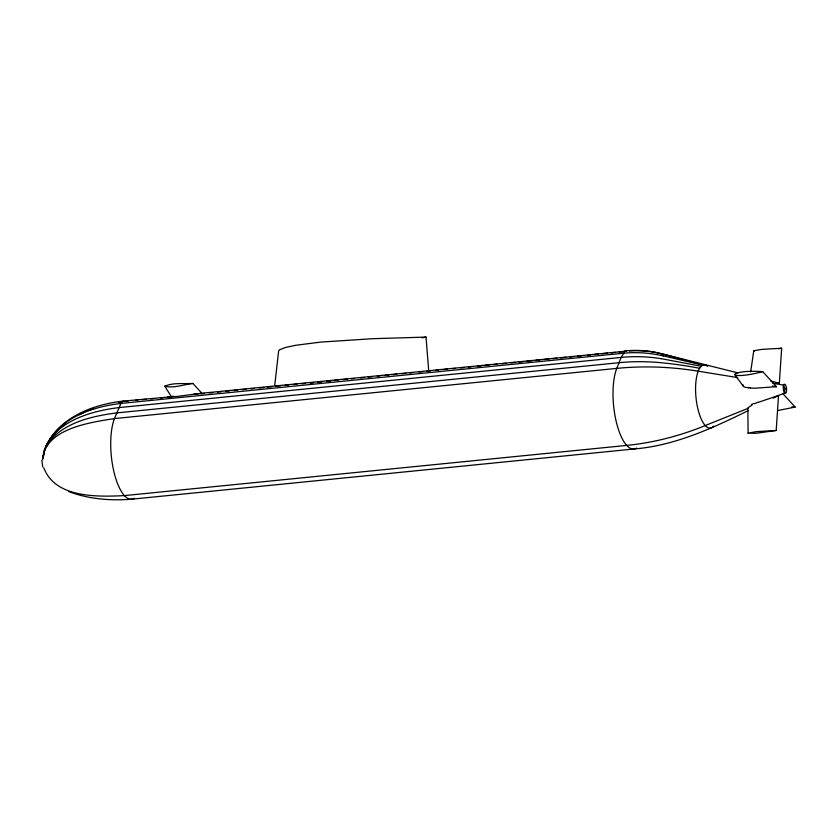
<?xml version="1.0" encoding="UTF-8"?>
<svg xmlns="http://www.w3.org/2000/svg" width="837" height="837" viewBox="0 0 837 837"><rect width="100%" height="100%" fill="white"/><g stroke="black" fill="none" stroke-linecap="round" stroke-linejoin="round"><path stroke-width="1.26" d="M42.854 458.101C47.699 423.428 88.889 411.155 118.844 407.619L621.138 357.42A175.822 164.261 76.5 0 1 661.094 358.665M43.032 458.613L44.382 449.636M776.202 430.469L756.292 431.63L748.079 433.137L755.811 433.325L776.202 430.469L778.525 395.472L784.635 392.961L784.918 388.755L783.61 385.072L772.938 383.336M776.004 382.708L779.341 383.231L781.664 348.234L761.764 349.395L753.76 350.734L750.684 371.858M43.336 457.033L44.643 449.72M274.745 385.397L278.648 350.818L279.579 349.793L285.093 347.585L295.545 345.304L320.822 342.082L372.904 338.692L426.012 337.091L428.649 370.017M748.77 387.855C747.117 387.416 742.157 387.5 743.172 384.968M762.716 371.628C725.501 381.515 725.982 369.159 762.716 371.628L776.516 386.715L754.692 388.222A63.507 61.059 -12.5 0 1 750.935 388.012L750.412 388.033M44.957 448.486C57.01 418.814 91.463 406.834 120.936 403.434L623.23 353.235A140.815 131.712 84.1 0 1 663.239 355.934M45.501 447.847C58.056 417.726 92.583 404.533 122.913 401.122L173.175 396.633A25.665 7.721 -12.6 0 0 177.078 396.435L201.843 393.233L626.442 351.132M46.966 445.849L47.929 443.777M192.887 383.44C183.795 384.539 173.709 388.473 164.784 386.244C173.269 382.363 183.69 384.068 192.887 383.44L201.843 393.233L193.316 394.384M45.46 446.968C60.274 423.177 90.689 416.261 116.667 412.913L618.962 362.714A231.598 210.673 50.2 0 1 659.012 362.536A307.2 214.544 23.5 0 1 699.648 368.28M52.49 436.527L58.182 429.988M625.208 350.923L621.138 357.42L616.764 368.385A44.968 15.903 84.3 0 0 616.524 422.831A44.968 15.903 84.3 0 0 636.654 448.046M61.561 426.755L65.296 423.658M752.044 405.077L747.88 407.849L748.1 433.284M775.041 397.24L778.525 395.472L757.956 402.461M773.2 398.14L774.131 397.69M79.306 414.65L83.438 412.672M748.121 410.685C712.214 428.314 674.999 445.514 634.592 448.935L132.298 499.134C110.902 500.924 88.9 499.218 68.686 491.57M88.691 410.339L92.991 408.644M784.918 388.755L786.487 388.222M783.076 393.871L795.15 407.075L777.908 410.496M422.193 337.824L426.012 337.091M778.452 348.778L781.664 348.234M118.456 402.22L122.212 401.739M310.37 382.896L313.739 382.53L310.119 382.886M125.906 401.3L128.291 401.059M135.437 400.348L137.812 400.107M142.583 399.636L146.151 399.28M150.911 398.799L153.297 398.558M160.442 397.847L162.828 397.606M167.588 397.136L171.156 396.78M200.88 393.808L204.437 393.453M209.187 392.971L212.755 392.616M217.505 392.145L221.062 391.789M225.812 391.318L229.38 390.963M234.119 390.481L237.687 390.126M242.437 389.655L245.994 389.299M250.744 388.818L254.312 388.462M259.062 387.991L263.812 387.521M267.369 387.165L272.119 386.684M275.687 386.328L280.437 385.857M285.187 385.386L288.744 385.03M293.494 384.549L297.051 384.193M301.801 383.723L305.369 383.367M317.464 382.153L321.366 381.766M326.576 381.243L330.479 380.856M334.371 380.469L338.274 380.071M343.484 379.559L347.386 379.161M351.278 378.774L353.884 378.512M360.391 377.864L364.294 377.477M368.186 377.089L372.088 376.692M377.299 376.179L379.893 375.918M385.093 375.394L388.996 375.007M392.898 374.62L396.801 374.223M402.001 373.71L405.903 373.312M409.806 372.925L412.411 372.664M418.908 372.015L422.811 371.628M426.713 371.241L430.616 370.843M435.815 370.331L438.421 370.069M443.62 369.546L447.523 369.159M452.723 368.636L455.328 368.374M460.528 367.861L464.43 367.464M468.333 367.077L470.938 366.815M477.435 366.167L481.338 365.779M485.24 365.392L489.143 364.995M494.343 364.482L496.948 364.221M502.148 363.697L506.05 363.31M511.25 362.787L515.153 362.4M519.055 362.013L522.958 361.615M526.86 361.228L532.06 360.705M535.962 360.318L539.865 359.931M543.768 359.544L548.967 359.021M552.87 358.634L556.772 358.236M560.675 357.849L565.875 357.326M569.777 356.939L573.68 356.552M577.582 356.164L581.485 355.767M587.992 355.118L590.587 354.857M594.49 354.469L598.392 354.082M602.295 353.695L607.495 353.172M611.397 352.785L615.3 352.387M619.202 352L624.402 351.477M319.828 381.944L321.921 381.766M328.397 381.233L330.615 381.065M173.761 396.33L172.37 396.361M172.914 396.633L171.25 396.435L164.784 386.244M791.781 406.928L795.15 407.075M748.487 408.174L705.246 425.552A270.278 228.48 -42.5 0 1 626.714 445.41L124.42 495.609C97.605 496.875 55.054 498.245 43.796 467.747M661.094 358.654L701.301 366.25M737.721 377.602L698.225 371.178A270.278 207.953 21.4 0 0 616.764 368.385L114.47 418.584C90.438 422.371 44.821 428.554 42.635 459.597M124.263 401.341L122.913 401.122L120.936 403.434L114.47 418.584A44.968 15.903 84.3 0 0 114.23 473.031A44.968 15.903 84.3 0 0 134.359 498.245M772.457 385.983L776.516 386.715M754.242 351.268L753.562 351.038M657.767 352.764L737.721 372.852M663.239 355.882L703.122 365.131M770.563 380.919L779.341 383.231M734.614 374.432L742.796 385.585M42.718 466.931L41.85 460.235M713.668 426.169A31.743 11.226 84.3 0 1 695.997 397.575A31.743 11.226 84.3 0 1 707.725 366.208M707.098 365.779A307.849 92.802 21.6 0 1 667.518 355.244L654.649 352.283A113.884 105.65 64.3 0 0 629.466 350.985M625.197 350.881A120.936 113.068 79.2 0 1 657.767 352.795M754.43 403.716A63.507 38.91 -12.9 0 1 757.841 402.294M751.427 404.574A40.584 21.856 -15.5 0 1 753.541 403.539M750.433 387.834A41.557 38.45 -5.7 0 1 748.801 387.667M783.327 386.255A4.604 1.632 84.3 0 0 785.232 393.338A4.604 1.632 84.3 0 0 786.194 386.673A4.604 1.632 84.3 0 0 783.327 386.255"/></g></svg>
